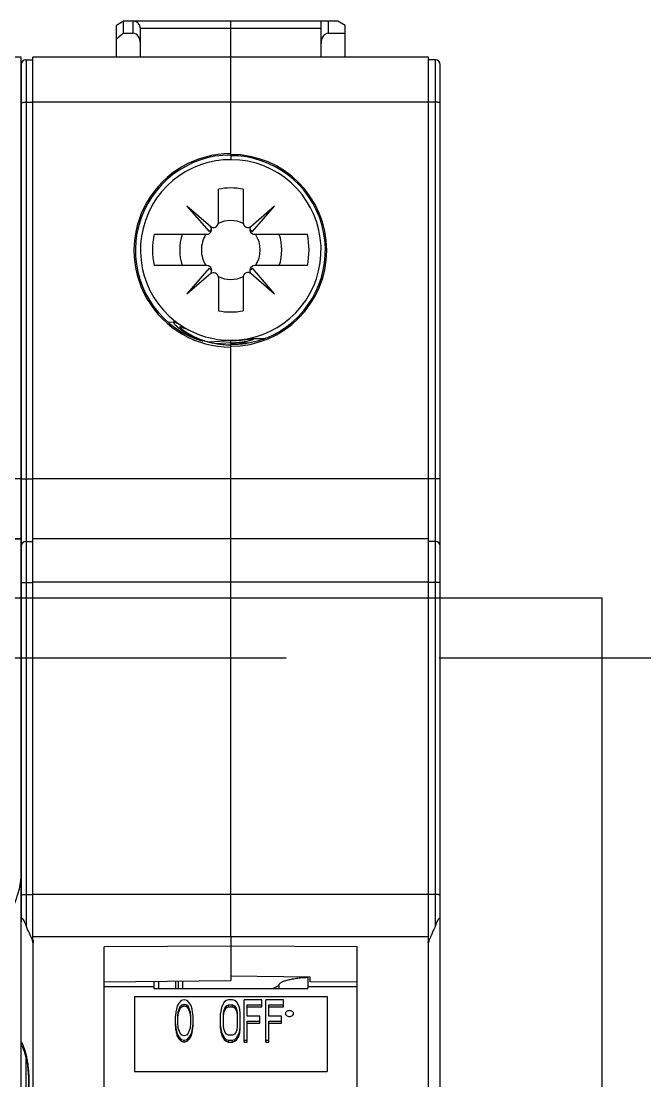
# Model space of a CAD drawing. Header units: millimetres. Extents: x -2573 to 1068, y -1220 to 2800.
# Drawn here: x 565.15 to 591.04, y 2189.94 to 2233.94 of the extents above; entities that cross this region are included whole.
import ezdxf

# ---------------------------------------------------------------- set-up
doc = ezdxf.new("R2010")
doc.units = ezdxf.units.MM
doc.linetypes.add('DASHED', pattern=[19.05, 12.7, -6.35])
doc.layers.add('noprint', color=2, linetype='Continuous', true_color=0xffff00, plot=False)

# ---------------------------------------------------------------- blocks, each defined once
blk = doc.blocks.new('УЗО')
at = {"linetype": 'Continuous'}
for p, q in [((35, 39), (0, 39)), ((35, 37.14), (35, 39)), ((35, 21.5), (35, 37.14)), ((35, 21.5), (0, 21.5)), ((35, 19), (35, 21.5)), ((0, 19), (35, 19)), ((35, 19), (0, 19)), ((35, 19), (35, 15.4)), ((35, 17.207), (35, 19)), ((35, 5.181), (35, 17.207)), ((35, -12.181), (35, 5.181))]:
    blk.add_line(p, q, dxfattribs=at)
blk.add_lwpolyline([(35, 5.18), (34.989, 4.929), (34.911, 4.451), (34.782, 4.018), (34.58, 3.514)], dxfattribs=at)
blk = doc.blocks.new('выключатель однополюсный')
at = {"color": 7, "linetype": 'Continuous'}
for p, q in [((-4.45, 3.36), (-4.75, 3.187)), ((-4.75, 1.86), (-4.75, 3.187)), ((-4.45, 2.86), (-4.45, 3.36)), ((4.45, 3.36), (-4.45, 3.36)), ((0, 1.86), (0, 3.36)), ((3.75, 1.86), (3.75, 3.36)), ((4.75, 3.187), (4.45, 3.36)), ((4.75, 1.86), (4.75, 3.187)), ((-4.45, 2.86), (-4.75, 2.616)), ((-4.45, 2.86), (-4.05, 2.86)), ((-3.75, 1.86), (-3.75, 3.06)), ((4.05, 2.86), (4.75, 2.86)), ((-8.5, 1.76), (-8.21, 1.76)), ((-8.21, -34.9), (-8.21, 1.86)), ((8.21, 1.86), (-8.21, 1.86)), ((0, -2.171), (0, 1.86)), ((8.21, -34.9), (8.21, 1.86)), ((8.5, 1.76), (8.21, 1.76)), ((-8.7, 1.56), (-8.7, -34.034)), ((8.7, -82.84), (8.7, 1.56)), ((0, -2.224), (0, -2.171)), ((0, -2.224), (0, -2.39)), ((-0.515, -5.005), (-0.515, -3.617)), ((0.515, -3.617), (0.515, -5.004)), ((-1.821, -4.319), (-0.902, -5.379)), ((-0.83, -5.177), (-1.821, -4.319)), ((1.821, -4.319), (0.829, -5.179)), ((0.902, -5.379), (1.821, -4.319)), ((-0.902, -5.379), (-0.796, -5.274)), ((0.796, -5.273), (0.902, -5.379)), ((-3.184, -5.49), (-0.996, -5.49)), ((0.995, -5.49), (3.186, -5.49)), ((-0.988, -6.79), (-3.184, -6.79)), ((-0.902, -6.9), (-1.821, -7.96)), ((-0.789, -7.012), (-0.902, -6.9)), ((0.902, -6.9), (0.796, -7.006)), ((1.821, -7.96), (0.902, -6.9)), ((3.186, -6.79), (0.995, -6.79)), ((-1.821, -7.96), (-0.814, -7.088)), ((-0.515, -7.282), (-0.515, -8.663)), ((0.515, -7.275), (0.515, -8.663)), ((0.829, -7.1), (1.821, -7.96)), ((-2.615, -9.127), (-2.367, -9.131)), ((0, -9.913), (-0.905, -9.973)), ((0, -9.994), (-0.624, -10.035)), ((0, -9.89), (0, -9.913)), ((0, -9.994), (0, -9.913)), ((0, -9.994), (0.797, -9.987)), ((0, -10.14), (0, -9.994)), ((1.383, -9.827), (0.927, -9.831)), ((0, -34.665), (0, -10.14)), ((-8.5, -15.643), (-8.21, -15.643)), ((8.21, -15.64), (-8.21, -15.64)), ((8.5, -15.643), (8.21, -15.643)), ((-8.5, -18.24), (-8.21, -18.24)), ((8.21, -18.14), (-8.21, -18.14)), ((8.5, -18.24), (8.21, -18.24)), ((-8.7, -47.245), (-8.7, -34.034)), ((0, -34.665), (0, -36.474)), ((-8.2, -46.365), (-8.2, -34.914)), ((0, -35.045), (-5.25, -35.07)), ((-5.25, -43.06), (-5.25, -35.07)), ((5.25, -35.07), (0, -35.045)), ((5.25, -43.06), (5.25, -35.07)), ((8.2, -34.914), (8.2, -46.365)), ((-5.25, -36.525), (0, -36.474)), ((-3.2, -36.505), (-3.2, -36.73)), ((-3, -36.503), (-3, -36.81)), ((-2.3, -36.497), (-2.3, -36.81)), ((-2, -36.494), (-2, -36.81)), ((3.3, -36.33), (0, -36.295)), ((3.2, -36.329), (3.2, -36.73)), ((3.3, -36.524), (3.3, -36.33)), ((-3.2, -36.73), (-3.2, -36.81)), ((-3.2, -36.81), (3.2, -36.81)), ((1.75, -36.81), (2, -36.676)), ((2, -36.675), (2, -36.81)), ((3.2, -36.73), (3.2, -36.81)), ((5.25, -36.543), (3.3, -36.524)), ((-4, -37.133), (4, -37.133)), ((-4, -37.133), (-4, -40.256)), ((-2.055, -37.308), (-2.157, -37.415)), ((-1.932, -37.272), (-2.055, -37.308)), ((-1.81, -37.308), (-1.932, -37.272)), ((-1.708, -37.415), (-1.81, -37.308)), ((-0.279, -37.379), (-0.36, -37.522)), ((-0.197, -37.308), (-0.279, -37.379)), ((-0.095, -37.272), (-0.197, -37.308)), ((0.068, -37.272), (-0.095, -37.272)), ((0.17, -37.308), (0.068, -37.272)), ((0.252, -37.379), (0.17, -37.308)), ((0.334, -37.522), (0.252, -37.379)), ((0.558, -39.036), (0.558, -37.272)), ((1.293, -37.272), (0.558, -37.272)), ((1.293, -37.568), (1.293, -37.272)), ((1.457, -39.036), (1.457, -37.272)), ((2.192, -37.272), (1.457, -37.272)), ((2.192, -37.568), (2.192, -37.272)), ((4, -37.133), (4, -40.256)), ((-2.28, -37.773), (-2.3, -37.952)), ((-2.259, -37.666), (-2.28, -37.773)), ((-2.218, -37.522), (-2.259, -37.666)), ((-2.157, -37.415), (-2.218, -37.522)), ((-2.198, -37.988), (-2.178, -37.773)), ((-2.178, -37.773), (-2.096, -37.558)), ((-2.178, -37.854), (-2.096, -37.639)), ((-2.178, -37.854), (-2.178, -37.773)), ((-2.096, -37.558), (-2.035, -37.487)), ((-2.096, -37.639), (-2.096, -37.558)), ((-2.096, -37.639), (-2.035, -37.568)), ((-2.035, -37.487), (-1.932, -37.451)), ((-2.035, -37.568), (-2.035, -37.487)), ((-2.035, -37.568), (-1.932, -37.532)), ((-1.932, -37.451), (-1.83, -37.487)), ((-1.932, -37.532), (-1.932, -37.451)), ((-1.932, -37.532), (-1.83, -37.568)), ((-1.83, -37.487), (-1.769, -37.558)), ((-1.83, -37.568), (-1.83, -37.487)), ((-1.83, -37.568), (-1.769, -37.639)), ((-1.769, -37.558), (-1.688, -37.773)), ((-1.769, -37.639), (-1.769, -37.558)), ((-1.769, -37.639), (-1.688, -37.854)), ((-1.647, -37.522), (-1.708, -37.415)), ((-1.688, -37.773), (-1.667, -37.988)), ((-1.688, -37.854), (-1.688, -37.773)), ((-1.606, -37.666), (-1.647, -37.522)), ((-1.585, -37.773), (-1.606, -37.666)), ((-1.565, -37.952), (-1.585, -37.773)), ((-0.401, -37.666), (-0.422, -37.845)), ((-0.36, -37.522), (-0.401, -37.666)), ((-0.299, -37.845), (-0.279, -37.701)), ((-0.299, -37.926), (-0.279, -37.782)), ((-0.279, -37.701), (-0.238, -37.594)), ((-0.279, -37.782), (-0.238, -37.675)), ((-0.279, -37.782), (-0.279, -37.701)), ((-0.238, -37.594), (-0.177, -37.522)), ((-0.238, -37.675), (-0.238, -37.594)), ((-0.238, -37.675), (-0.177, -37.603)), ((-0.177, -37.522), (-0.095, -37.487)), ((-0.177, -37.603), (-0.177, -37.522)), ((-0.177, -37.603), (-0.095, -37.568)), ((-0.095, -37.568), (-0.095, -37.487)), ((-0.095, -37.487), (0.068, -37.487)), ((-0.095, -37.568), (0.068, -37.568)), ((0.068, -37.568), (0.068, -37.487)), ((0.068, -37.487), (0.15, -37.522)), ((0.068, -37.568), (0.15, -37.603)), ((0.15, -37.603), (0.15, -37.522)), ((0.15, -37.522), (0.211, -37.594)), ((0.15, -37.603), (0.211, -37.675)), ((0.211, -37.675), (0.211, -37.594)), ((0.211, -37.594), (0.252, -37.701)), ((0.211, -37.675), (0.252, -37.782)), ((0.252, -37.701), (0.273, -37.845)), ((0.252, -37.782), (0.252, -37.701)), ((0.252, -37.782), (0.273, -37.926)), ((0.375, -37.666), (0.334, -37.522)), ((0.395, -37.845), (0.375, -37.666)), ((0.681, -37.952), (0.681, -37.487)), ((0.681, -37.487), (1.293, -37.487)), ((0.681, -37.568), (1.293, -37.568)), ((1.579, -37.952), (1.579, -37.487)), ((1.579, -37.487), (2.192, -37.487)), ((1.579, -37.568), (2.192, -37.568)), ((-2.3, -38.355), (-2.3, -37.952)), ((-2.3, -38.274), (-2.28, -38.453)), ((-2.198, -38.069), (-2.178, -37.854)), ((-2.198, -38.239), (-2.198, -37.988)), ((-2.178, -38.453), (-2.198, -38.239)), ((-1.688, -37.854), (-1.667, -38.069)), ((-1.667, -38.239), (-1.688, -38.453)), ((-1.667, -37.988), (-1.667, -38.239)), ((-1.585, -38.453), (-1.565, -38.274)), ((-1.565, -38.355), (-1.565, -37.952)), ((-0.422, -38.463), (-0.422, -37.845)), ((-0.299, -38.382), (-0.299, -37.845)), ((0.273, -37.845), (0.273, -38.382)), ((0.395, -38.463), (0.395, -37.845)), ((1.212, -37.952), (0.681, -37.952)), ((0.681, -39.036), (0.681, -38.167)), ((0.681, -38.167), (1.212, -38.167)), ((0.681, -38.248), (1.212, -38.248)), ((1.212, -38.248), (1.212, -37.952)), ((2.11, -37.952), (1.579, -37.952)), ((1.579, -39.036), (1.579, -38.167)), ((1.579, -38.167), (2.11, -38.167)), ((1.579, -38.248), (2.11, -38.248)), ((2.11, -38.248), (2.11, -37.952)), ((-2.3, -38.355), (-2.28, -38.534)), ((-2.28, -38.453), (-2.259, -38.561)), ((-2.28, -38.534), (-2.28, -38.453)), ((-2.28, -38.534), (-2.259, -38.642)), ((-2.259, -38.561), (-2.218, -38.704)), ((-2.259, -38.642), (-2.259, -38.561)), ((-2.259, -38.642), (-2.218, -38.785)), ((-2.218, -38.704), (-2.157, -38.812)), ((-2.218, -38.785), (-2.218, -38.704)), ((-2.096, -38.668), (-2.178, -38.453)), ((-2.035, -38.74), (-2.096, -38.668)), ((-1.769, -38.668), (-1.83, -38.74)), ((-1.688, -38.453), (-1.769, -38.668)), ((-1.708, -38.812), (-1.647, -38.704)), ((-1.647, -38.704), (-1.606, -38.561)), ((-1.647, -38.785), (-1.606, -38.642)), ((-1.647, -38.785), (-1.647, -38.704)), ((-1.606, -38.561), (-1.585, -38.453)), ((-1.606, -38.642), (-1.585, -38.534)), ((-1.606, -38.642), (-1.606, -38.561)), ((-1.585, -38.534), (-1.565, -38.355)), ((-1.585, -38.534), (-1.585, -38.453)), ((-0.422, -38.382), (-0.401, -38.561)), ((-0.422, -38.463), (-0.401, -38.642)), ((-0.401, -38.642), (-0.401, -38.561)), ((-0.401, -38.561), (-0.36, -38.704)), ((-0.401, -38.642), (-0.36, -38.785)), ((-0.36, -38.785), (-0.36, -38.704)), ((-0.36, -38.704), (-0.279, -38.847)), ((-0.279, -38.525), (-0.299, -38.382)), ((-0.238, -38.632), (-0.279, -38.525)), ((-0.177, -38.704), (-0.238, -38.632)), ((-0.095, -38.74), (-0.177, -38.704)), ((0.15, -38.704), (0.068, -38.74)), ((0.211, -38.632), (0.15, -38.704)), ((0.252, -38.525), (0.211, -38.632)), ((0.273, -38.382), (0.252, -38.525)), ((0.252, -38.847), (0.334, -38.704)), ((0.334, -38.704), (0.375, -38.561)), ((0.334, -38.785), (0.375, -38.642)), ((0.334, -38.785), (0.334, -38.704)), ((0.375, -38.561), (0.395, -38.382)), ((0.375, -38.642), (0.395, -38.463)), ((0.375, -38.642), (0.375, -38.561)), ((-2.218, -38.785), (-2.157, -38.893)), ((-2.157, -38.812), (-2.055, -38.919)), ((-2.157, -38.893), (-2.157, -38.812)), ((-2.157, -38.893), (-2.055, -39)), ((-2.055, -38.919), (-1.932, -38.955)), ((-2.055, -39), (-2.055, -38.919)), ((-2.055, -39), (-1.932, -39.036)), ((-1.932, -38.776), (-2.035, -38.74)), ((-1.83, -38.74), (-1.932, -38.776)), ((-1.932, -38.955), (-1.81, -38.919)), ((-1.932, -39.036), (-1.932, -38.955)), ((-1.932, -39.036), (-1.81, -39)), ((-1.81, -38.919), (-1.708, -38.812)), ((-1.81, -39), (-1.708, -38.893)), ((-1.81, -39), (-1.81, -38.919)), ((-1.708, -38.893), (-1.647, -38.785)), ((-1.708, -38.893), (-1.708, -38.812)), ((-0.36, -38.785), (-0.279, -38.928)), ((-0.279, -38.928), (-0.279, -38.847)), ((-0.279, -38.847), (-0.197, -38.919)), ((-0.279, -38.928), (-0.197, -39)), ((-0.197, -39), (-0.197, -38.919)), ((-0.197, -38.919), (-0.095, -38.955)), ((-0.197, -39), (-0.095, -39.036)), ((0.068, -38.74), (-0.095, -38.74)), ((-0.095, -39.036), (-0.095, -38.955)), ((-0.095, -38.955), (0.068, -38.955)), ((-0.095, -39.036), (0.068, -39.036)), ((0.068, -38.955), (0.17, -38.919)), ((0.068, -39.036), (0.068, -38.955)), ((0.068, -39.036), (0.17, -39)), ((0.17, -38.919), (0.252, -38.847)), ((0.17, -39), (0.17, -38.919)), ((0.17, -39), (0.252, -38.928)), ((0.252, -38.928), (0.334, -38.785)), ((0.252, -38.928), (0.252, -38.847)), ((0.558, -38.955), (0.681, -38.955)), ((0.558, -39.036), (0.681, -39.036)), ((1.457, -38.955), (1.579, -38.955)), ((1.457, -39.036), (1.579, -39.036)), ((-4, -40.256), (4, -40.256))]:
    blk.add_line(p, q, dxfattribs=at)
at = {"color": 9, "linetype": 'Continuous', "true_color": 0xc0c0c0}
for p, q in [((-4.05, 2.86), (-4.05, 3.36)), ((4.05, 3.36), (4.05, 2.86)), ((3.75, 3.06), (-3.75, 3.06)), ((-8.5, 1.76), (-8.5, -34.185)), ((8.5, -34.185), (8.5, 1.76)), ((8.21, 0), (-8.21, 0)), ((-8.5, -0.007), (-8.21, -0.007)), ((8.5, -0.007), (8.21, -0.007)), ((0, -2.207), (-0.347, -2.213)), ((-1.772, -9.641), (-1.884, -9.639)), ((-1.289, -9.869), (-1.359, -9.867)), ((0.195, -10.052), (0, -10.054)), ((-8.5, -19.943), (-8.21, -19.943)), ((8.21, -19.932), (-8.21, -19.932)), ((8.5, -19.943), (8.21, -19.943)), ((-8.5, -32.908), (-8.21, -32.908)), ((8.21, -32.904), (-8.21, -32.904)), ((8.5, -32.908), (8.21, -32.908)), ((-8.251, -34.757), (-8.21, -34.757)), ((8.21, -34.665), (-8.21, -34.665)), ((8.251, -34.757), (8.21, -34.757)), ((-2.188, -36.496), (-2.188, -36.81)), ((-5.25, -36.73), (-3.2, -36.73)), ((3.2, -36.73), (5.25, -36.73)), ((-8.497, -41.597), (-8.497, -39.681))]:
    blk.add_line(p, q, dxfattribs=at)
at = {"color": 7, "linetype": 'Continuous'}
for points in [[(-1.756, -9.621), (-1.792, -9.599), (-1.826, -9.577), (-1.856, -9.557), (-1.884, -9.538), (-1.909, -9.521), (-1.932, -9.504), (-1.952, -9.489), (-1.969, -9.475), (-1.984, -9.463), (-1.997, -9.452), (-2.008, -9.443), (-2.016, -9.435), (-2.022, -9.43), (-2.025, -9.426), (-2.026, -9.425)], [(-1.235, -9.869), (-1.301, -9.844), (-1.363, -9.819), (-1.422, -9.793), (-1.479, -9.768), (-1.532, -9.742), (-1.583, -9.717), (-1.631, -9.692), (-1.675, -9.668), (-1.717, -9.644), (-1.756, -9.621)], [(-1.095, -9.918), (-1.167, -9.894), (-1.235, -9.869)], [(0, -10.093), (-0.089, -10.091), (-0.198, -10.086), (-0.303, -10.078), (-0.404, -10.068), (-0.502, -10.055), (-0.597, -10.04), (-0.688, -10.023), (-0.776, -10.005), (-0.861, -9.985), (-0.942, -9.964), (-1.02, -9.941), (-1.095, -9.918)], [(-8.668, -39.191), (-8.642, -39.249), (-8.579, -39.404), (-8.529, -39.558), (-8.489, -39.712), (-8.459, -39.866), (-8.435, -40.021), (-8.418, -40.176), (-8.407, -40.334), (-8.4, -40.494), (-8.398, -40.64)], [(-8.398, -40.64), (-8.4, -40.784), (-8.407, -40.944), (-8.418, -41.101), (-8.435, -41.257), (-8.458, -41.411), (-8.489, -41.566), (-8.529, -41.72), (-8.579, -41.874), (-8.641, -42.029), (-8.668, -42.088)]]:
    blk.add_lwpolyline(points, dxfattribs=at)
for centre, radius, start, end in [((-4.05, 3.06), 0.3, 0, 90), ((-8.5, 1.56), 0.2, 90, 180), ((8.5, 1.56), 0.2, 0, 90), ((-8.5, 1.56), 0.2, 98.0214, 100.1321), ((0, -6.14), 3.75, 270, 237.5106), ((0, -6.14), 2.575, 78.463, 101.537), ((-0.996, -5.29), 0.2, 270, 45.4387), ((-0.715, -5.005), 0.2, 225.4387, 0), ((0, -6.14), 1.22, 65.0308, 114.9692), ((0.715, -5.004), 0.2, 180, 314.427), ((0.995, -5.29), 0.2, 134.427, 270), ((0, -6.14), 3.25, 168.463, 191.537), ((0, -6.14), 2.119, 162.1391, 197.8609), ((0, -6.14), 1.22, 147.8061, 180), ((0, -6.14), 1.22, 327.8061, 32.1939), ((0, -6.14), 2.119, 342.1391, 17.8609), ((0, -6.14), 3.251, 348.4677, 11.5323), ((0, -6.14), 1.22, 180, 212.1939), ((-0.988, -6.99), 0.2, 313.0821, 90), ((0.995, -6.99), 0.2, 90, 225.573), ((-0.715, -7.282), 0.2, 0, 133.0821), ((0, -6.14), 1.22, 245.0308, 294.9692), ((0.715, -7.275), 0.2, 45.573, 180), ((0, -6.14), 2.575, 258.463, 281.537), ((0, -6.14), 3.75, 237.5102, 270), ((-8.5, -18.44), 0.2, 90, 180), ((8.5, -18.44), 0.2, 0, 90)]:
    blk.add_arc(centre, radius, start, end, dxfattribs=at)
at = {"color": 9, "linetype": 'Continuous', "true_color": 0xc0c0c0}
for centre, radius, start, end in [((-0.042, -6.653), 3.432, 248.4437, 251.0613), ((0.024, -6.384), 3.709, 269.0949, 269.6269), ((-11.973, -40.578), 3.629, 25.1846, 25.5893)]:
    blk.add_arc(centre, radius, start, end, dxfattribs=at)
at = {"color": 7, "linetype": 'Continuous'}
for centre, major_axis, ratio, start_param, end_param in [((-4.05, 2.436), (0, 0.424), 0.707107, 4.712389, 6.283185), ((4.05, 2.436), (0, -0.424), 0.707107, 3.141593, 4.712389), ((0.004, -6.157), (-0.962, 3.843), 0.999989, 6.039123, 8.647871), ((0, -6.158), (0, 4.018), 0.99999, 0, 3.141593), ((0, -6.155), (0, 3.984), 0.999992, 3.141593, 6.283185), ((-0.002, -6.155), (0.488, 3.901), 0.999992, 3.81872, 6.407149), ((-0.007, -6.5), (0.075, 3.606), 0.995002, 2.648644, 2.797291)]:
    blk.add_ellipse(centre, major_axis=major_axis, ratio=ratio, start_param=start_param, end_param=end_param, dxfattribs=at)
at = {"color": 9, "linetype": 'Continuous', "true_color": 0xc0c0c0}
for points, knots in [([(-8.7, -0.021), (-8.7, -0.02), (-8.699, -0.019), (-8.696, -0.018), (-8.691, -0.017), (-8.681, -0.015), (-8.664, -0.013), (-8.64, -0.011), (-8.61, -0.009), (-8.576, -0.008), (-8.539, -0.007), (-8.513, -0.007), (-8.5, -0.007)], [0, 0, 0, 0, 0.008294, 0.024077, 0.048626, 0.082035, 0.174467, 0.298258, 0.448803, 0.620399, 0.806492, 1, 1, 1, 1]), ([(8.7, -0.021), (8.7, -0.02), (8.699, -0.019), (8.696, -0.018), (8.691, -0.017), (8.681, -0.015), (8.664, -0.013), (8.64, -0.011), (8.61, -0.009), (8.576, -0.008), (8.539, -0.007), (8.513, -0.007), (8.5, -0.007)], [0, 0, 0, 0, 0.008294, 0.024077, 0.048626, 0.082035, 0.174467, 0.298258, 0.448803, 0.620399, 0.806492, 1, 1, 1, 1]), ([(-2.031, -9.429), (-2.039, -9.421), (-2.055, -9.408), (-2.075, -9.388), (-2.09, -9.371), (-2.101, -9.356), (-2.107, -9.346), (-2.109, -9.339), (-2.11, -9.335), (-2.109, -9.331), (-2.106, -9.329), (-2.103, -9.327), (-2.1, -9.327), (-2.099, -9.327)], [0, 0, 0, 0, 0.240117, 0.4434, 0.609549, 0.738805, 0.832444, 0.867128, 0.895132, 0.918769, 0.941698, 0.967862, 1, 1, 1, 1]), ([(-2.099, -9.327), (-2.096, -9.326), (-2.09, -9.327), (-2.074, -9.329), (-2.048, -9.336), (-2.011, -9.35), (-1.966, -9.369), (-1.911, -9.392), (-1.822, -9.431), (-1.751, -9.461), (-1.7, -9.482)], [0, 0, 0, 0, 0.019291, 0.044246, 0.111993, 0.203835, 0.319392, 0.457899, 0.618335, 1, 1, 1, 1]), ([(-1.303, -9.844), (-1.385, -9.812), (-1.538, -9.744), (-1.743, -9.634), (-1.886, -9.542), (-1.977, -9.474), (-2.014, -9.443), (-2.031, -9.429)], [0, 0, 0, 0, 0.31596, 0.595391, 0.826826, 0.921237, 1, 1, 1, 1]), ([(-0.034, -10.093), (-0.229, -10.09), (-0.61, -10.054), (-0.98, -9.959), (-1.156, -9.899)], [0, 0, 0, 0, 0.512397, 1, 1, 1, 1]), ([(-8.7, -19.964), (-8.7, -19.963), (-8.699, -19.961), (-8.696, -19.959), (-8.691, -19.957), (-8.681, -19.954), (-8.664, -19.951), (-8.64, -19.949), (-8.61, -19.946), (-8.563, -19.943), (-8.526, -19.943), (-8.5, -19.943)], [0, 0, 0, 0, 0.011049, 0.028326, 0.053708, 0.087568, 0.180168, 0.303483, 0.4531, 0.623445, 1, 1, 1, 1]), ([(8.7, -19.964), (8.7, -19.963), (8.699, -19.961), (8.696, -19.959), (8.691, -19.957), (8.681, -19.954), (8.664, -19.951), (8.64, -19.949), (8.61, -19.946), (8.563, -19.943), (8.526, -19.943), (8.5, -19.943)], [0, 0, 0, 0, 0.011049, 0.028325, 0.053709, 0.087567, 0.180169, 0.303485, 0.4531, 0.623446, 1, 1, 1, 1]), ([(-8.7, -32.916), (-8.7, -32.916), (-8.698, -32.915), (-8.696, -32.914), (-8.691, -32.914), (-8.684, -32.913), (-8.676, -32.912), (-8.666, -32.912), (-8.654, -32.911), (-8.636, -32.91), (-8.61, -32.909), (-8.576, -32.909), (-8.539, -32.908), (-8.513, -32.908), (-8.5, -32.908)], [0, 0, 0, 0, 0.006112, 0.020951, 0.045011, 0.078174, 0.120154, 0.170571, 0.228947, 0.294727, 0.44592, 0.618366, 0.805443, 1, 1, 1, 1]), ([(8.7, -32.916), (8.7, -32.916), (8.698, -32.915), (8.696, -32.914), (8.691, -32.914), (8.684, -32.913), (8.676, -32.912), (8.666, -32.912), (8.654, -32.911), (8.636, -32.91), (8.61, -32.909), (8.576, -32.909), (8.539, -32.908), (8.513, -32.908), (8.5, -32.908)], [0, 0, 0, 0, 0.006113, 0.020951, 0.045012, 0.078173, 0.120154, 0.170572, 0.228946, 0.294729, 0.44592, 0.618367, 0.805444, 1, 1, 1, 1]), ([(-8.689, -39.034), (-8.662, -39.091), (-8.612, -39.206), (-8.547, -39.386), (-8.494, -39.576), (-8.453, -39.775), (-8.422, -39.983), (-8.393, -40.272), (-8.386, -40.492), (-8.386, -40.64)], [0, 0, 0, 0, 0.113595, 0.22929, 0.348496, 0.47193, 0.599594, 0.730886, 1, 1, 1, 1]), ([(-8.386, -40.64), (-8.386, -40.787), (-8.393, -41.007), (-8.422, -41.296), (-8.453, -41.504), (-8.494, -41.703), (-8.547, -41.893), (-8.612, -42.073), (-8.662, -42.188), (-8.689, -42.245)], [0, 0, 0, 0, 0.269114, 0.400406, 0.52807, 0.651504, 0.77071, 0.886405, 1, 1, 1, 1])]:
    blk.add_open_spline(points, degree=3, knots=knots, dxfattribs=at)
at = {"color": 7, "linetype": 'Continuous'}
for points, knots in [([(-2.367, -9.131), (-2.369, -9.131), (-2.373, -9.131), (-2.377, -9.133), (-2.38, -9.136), (-2.381, -9.14), (-2.381, -9.146), (-2.379, -9.153), (-2.375, -9.16), (-2.367, -9.173), (-2.354, -9.192), (-2.332, -9.218), (-2.304, -9.248), (-2.27, -9.282), (-2.229, -9.32), (-2.163, -9.377), (-2.065, -9.454), (-1.928, -9.549), (-1.826, -9.61), (-1.772, -9.641)], [0, 0, 0, 0, 0.007018, 0.012553, 0.017389, 0.022644, 0.029231, 0.037639, 0.048102, 0.06074, 0.092744, 0.133867, 0.184095, 0.243299, 0.311264, 0.3877, 0.564453, 0.769976, 1, 1, 1, 1]), ([(-2.014, -9.303), (-2.058, -9.279), (-2.121, -9.246), (-2.199, -9.204), (-2.247, -9.179), (-2.287, -9.159), (-2.321, -9.144), (-2.346, -9.134), (-2.361, -9.131), (-2.367, -9.131)], [0, 0, 0, 0, 0.379747, 0.538845, 0.676267, 0.791342, 0.883621, 0.952977, 1, 1, 1, 1]), ([(-1.162, -9.922), (-1.164, -9.922), (-1.168, -9.921), (-1.178, -9.919), (-1.194, -9.916), (-1.215, -9.91), (-1.239, -9.904), (-1.264, -9.897), (-1.299, -9.886), (-1.343, -9.872), (-1.398, -9.854), (-1.453, -9.834), (-1.508, -9.813), (-1.583, -9.783), (-1.676, -9.743), (-1.787, -9.691), (-1.897, -9.634), (-1.969, -9.593), (-2.004, -9.572)], [0, 0, 0, 0, 0.005458, 0.013291, 0.03389, 0.058559, 0.085593, 0.114115, 0.143649, 0.204724, 0.267565, 0.331589, 0.39648, 0.46205, 0.594753, 0.729025, 0.864326, 1, 1, 1, 1]), ([(0.121, -10.054), (0.203, -10.053), (0.37, -10.046), (0.702, -10.01), (1.117, -9.924), (1.604, -9.753), (1.913, -9.593), (2.062, -9.501)], [0, 0, 0, 0, 0.121776, 0.244126, 0.491017, 0.74288, 1, 1, 1, 1]), ([(-1.289, -9.869), (-1.281, -9.872), (-1.266, -9.878), (-1.243, -9.887), (-1.225, -9.894), (-1.21, -9.899), (-1.2, -9.903), (-1.191, -9.907), (-1.182, -9.91), (-1.175, -9.913), (-1.169, -9.916), (-1.165, -9.917), (-1.163, -9.918), (-1.162, -9.919), (-1.161, -9.92), (-1.16, -9.921), (-1.16, -9.922), (-1.161, -9.922), (-1.162, -9.922), (-1.162, -9.922)], [0, 0, 0, 0, 0.177438, 0.349744, 0.514857, 0.593714, 0.669295, 0.740714, 0.806733, 0.865693, 0.915298, 0.935731, 0.952732, 0.965958, 0.975151, 0.98038, 0.983704, 0.989826, 1, 1, 1, 1]), ([(0.927, -9.831), (0.92, -9.831), (0.903, -9.833), (0.873, -9.836), (0.837, -9.841), (0.775, -9.85), (0.685, -9.863), (0.566, -9.878), (0.434, -9.893), (0.244, -9.908), (0.098, -9.913), (0, -9.913)], [0, 0, 0, 0, 0.023304, 0.05548, 0.095738, 0.143181, 0.255996, 0.387171, 0.531126, 0.683471, 1, 1, 1, 1]), ([(0, -9.994), (0.061, -9.994), (0.182, -9.991), (0.359, -9.976), (0.502, -9.957), (0.609, -9.937), (0.683, -9.922), (0.75, -9.906), (0.802, -9.892), (0.838, -9.881), (0.862, -9.873), (0.883, -9.866), (0.901, -9.859), (0.917, -9.853), (0.928, -9.847), (0.936, -9.843), (0.941, -9.84), (0.943, -9.838), (0.945, -9.836), (0.944, -9.834), (0.942, -9.833), (0.94, -9.832), (0.935, -9.831), (0.93, -9.831), (0.927, -9.831)], [0, 0, 0, 0, 0.186183, 0.368913, 0.543145, 0.625037, 0.702028, 0.772811, 0.835875, 0.863994, 0.889549, 0.912325, 0.932118, 0.948739, 0.962035, 0.971902, 0.975546, 0.978354, 0.981777, 0.98313, 0.984932, 0.987454, 0.990789, 1, 1, 1, 1]), ([(0, -10.054), (0.021, -10.054), (0.061, -10.054), (0.101, -10.054), (0.121, -10.054)], [0, 0, 0, 0, 0.516289, 1, 1, 1, 1]), ([(-8.7, -15.65), (-8.7, -15.65), (-8.698, -15.649), (-8.696, -15.648), (-8.691, -15.648), (-8.684, -15.647), (-8.676, -15.647), (-8.666, -15.646), (-8.654, -15.646), (-8.636, -15.645), (-8.61, -15.644), (-8.576, -15.643), (-8.539, -15.643), (-8.513, -15.643), (-8.5, -15.643)], [0, 0, 0, 0, 0.005895, 0.020644, 0.044651, 0.077778, 0.119734, 0.170138, 0.228512, 0.294299, 0.445542, 0.618083, 0.805291, 1, 1, 1, 1]), ([(8.7, -15.65), (8.7, -15.65), (8.698, -15.649), (8.696, -15.648), (8.691, -15.648), (8.684, -15.647), (8.676, -15.647), (8.666, -15.646), (8.654, -15.646), (8.636, -15.645), (8.61, -15.644), (8.576, -15.643), (8.539, -15.643), (8.513, -15.643), (8.5, -15.643)], [0, 0, 0, 0, 0.005889, 0.020641, 0.044648, 0.077774, 0.119731, 0.170135, 0.228509, 0.294297, 0.44554, 0.618082, 0.805291, 1, 1, 1, 1]), ([(-8.5, -34.185), (-8.508, -34.165), (-8.523, -34.127), (-8.543, -34.08), (-8.559, -34.043), (-8.572, -34.015), (-8.586, -33.988), (-8.6, -33.962), (-8.612, -33.942), (-8.623, -33.926), (-8.631, -33.915), (-8.639, -33.906), (-8.649, -33.899), (-8.657, -33.895), (-8.665, -33.894), (-8.672, -33.897), (-8.681, -33.906), (-8.69, -33.926), (-8.698, -33.969), (-8.7, -34.008), (-8.7, -34.034)], [0, 0, 0, 0, 0.12543, 0.250803, 0.31323, 0.375277, 0.4367, 0.497111, 0.555848, 0.584244, 0.611678, 0.637778, 0.662035, 0.684082, 0.694716, 0.705833, 0.732341, 0.765588, 0.841215, 1, 1, 1, 1]), ([(-8.251, -34.757), (-8.267, -34.72), (-8.303, -34.639), (-8.39, -34.45), (-8.456, -34.295), (-8.5, -34.185)], [0, 0, 0, 0, 0.192809, 0.427431, 1, 1, 1, 1]), ([(8.5, -34.185), (8.456, -34.295), (8.39, -34.45), (8.303, -34.639), (8.267, -34.72), (8.251, -34.757)], [0, 0, 0, 0, 0.572569, 0.807191, 1, 1, 1, 1]), ([(8.7, -34.034), (8.7, -34.008), (8.698, -33.969), (8.69, -33.926), (8.681, -33.906), (8.672, -33.897), (8.665, -33.894), (8.657, -33.895), (8.649, -33.899), (8.639, -33.906), (8.631, -33.915), (8.623, -33.926), (8.612, -33.942), (8.6, -33.962), (8.586, -33.988), (8.572, -34.015), (8.559, -34.043), (8.543, -34.08), (8.523, -34.127), (8.508, -34.165), (8.5, -34.185)], [0, 0, 0, 0, 0.158787, 0.234419, 0.267664, 0.294174, 0.305289, 0.315921, 0.337967, 0.362224, 0.388323, 0.415756, 0.444153, 0.502889, 0.5633, 0.624723, 0.68677, 0.749197, 0.87457, 1, 1, 1, 1]), ([(-8.21, -34.9), (-8.212, -34.888), (-8.221, -34.839), (-8.236, -34.791), (-8.251, -34.757)], [0, 0, 0, 0, 0.255977, 1, 1, 1, 1]), ([(8.251, -34.757), (8.246, -34.768), (8.228, -34.815), (8.216, -34.863), (8.21, -34.9)], [0, 0, 0, 0, 0.245337, 1, 1, 1, 1]), ([(-8.21, -34.787), (-8.208, -34.797), (-8.202, -34.839), (-8.2, -34.882), (-8.2, -34.914)], [0, 0, 0, 0, 0.243379, 1, 1, 1, 1]), ([(8.2, -34.914), (8.2, -34.903), (8.201, -34.861), (8.205, -34.818), (8.21, -34.787)], [0, 0, 0, 0, 0.257159, 1, 1, 1, 1]), ([(2, -36.675), (2, -36.666), (2.004, -36.644), (2.022, -36.615), (2.05, -36.586), (2.089, -36.558), (2.137, -36.531), (2.196, -36.505), (2.263, -36.481), (2.371, -36.448), (2.525, -36.413), (2.73, -36.38), (2.958, -36.354), (3.117, -36.344), (3.199, -36.34)], [0, 0, 0, 0, 0.023038, 0.048867, 0.07944, 0.115865, 0.15866, 0.207997, 0.263827, 0.325959, 0.467826, 0.630351, 0.809351, 1, 1, 1, 1]), ([(2.44, -37.726), (2.418, -37.726), (2.376, -37.732), (2.32, -37.757), (2.286, -37.791), (2.272, -37.822), (2.27, -37.839), (2.27, -37.846)], [0, 0, 0, 0, 0.287465, 0.554292, 0.789049, 0.89641, 1, 1, 1, 1]), ([(2.61, -37.846), (2.61, -37.839), (2.608, -37.822), (2.594, -37.791), (2.56, -37.757), (2.504, -37.732), (2.462, -37.726), (2.44, -37.726)], [0, 0, 0, 0, 0.10359, 0.210951, 0.445708, 0.712535, 1, 1, 1, 1]), ([(2.27, -37.846), (2.27, -37.854), (2.272, -37.87), (2.286, -37.902), (2.32, -37.936), (2.376, -37.961), (2.418, -37.967), (2.44, -37.967)], [0, 0, 0, 0, 0.10359, 0.210951, 0.445708, 0.712535, 1, 1, 1, 1]), ([(2.44, -37.967), (2.462, -37.967), (2.504, -37.961), (2.56, -37.936), (2.594, -37.902), (2.608, -37.87), (2.61, -37.854), (2.61, -37.846)], [0, 0, 0, 0, 0.287465, 0.554292, 0.789049, 0.89641, 1, 1, 1, 1]), ([(-8.668, -39.191), (-8.679, -39.168), (-8.695, -39.118), (-8.7, -39.066), (-8.7, -39.039)], [0, 0, 0, 0, 0.495069, 1, 1, 1, 1])]:
    blk.add_open_spline(points, degree=3, knots=knots, dxfattribs=at)

msp = doc.modelspace()

# ---------------------------------------------------------------- linework, layer by layer
at = {"color": 0, "linetype": 'DASHED'}
msp.add_line((106.25, 2207.5), (856.25, 2207.5), dxfattribs=at)
at = {"layer": 'noprint'}
msp.add_lwpolyline([(373.25, 2170), (373.25, 2210), (589.25, 2210), (589.25, 2170)], close=True, dxfattribs=at)

# ---------------------------------------------------------------- block references
for name, p in [('выключатель однополюсный', (573.85, 2230.582)), ('УЗО', (530.15, 2193.443))]:
    msp.add_blockref(name, p)

doc.saveas('drawing.dxf')
